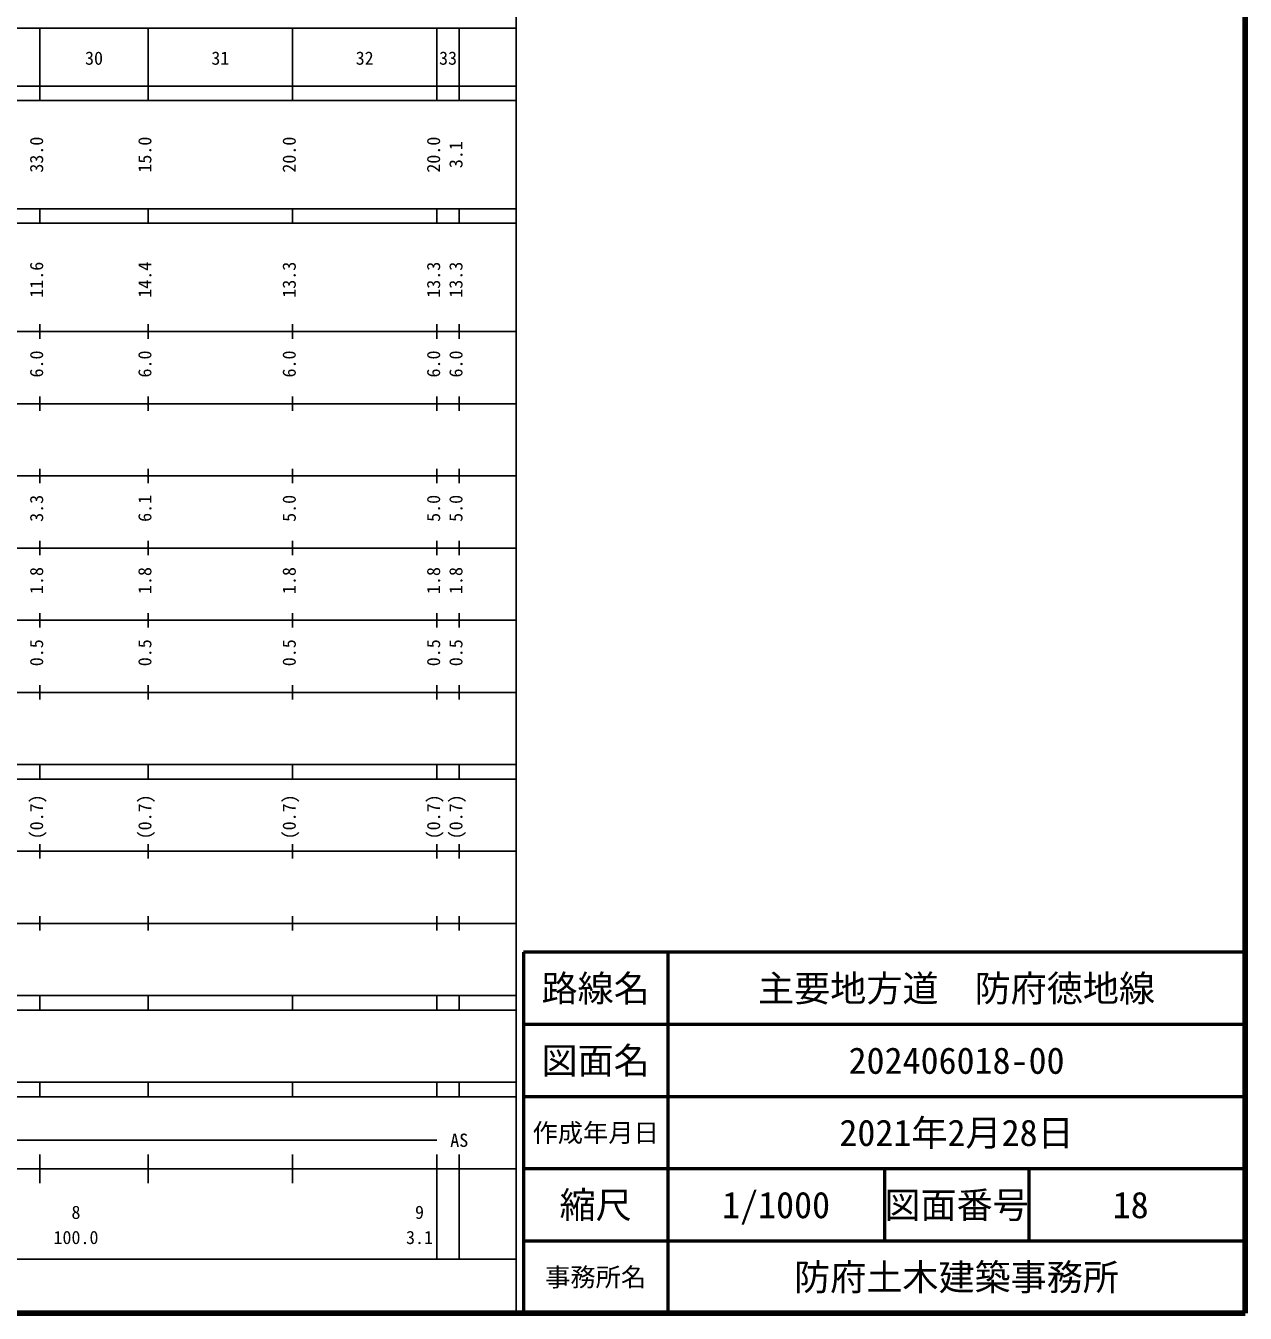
# Model space of a CAD drawing. Units: millimetres on the paper, enlarged 1000 times. Extents: x 40000 to 423008634, y 20000 to 333183309.
# Drawn here: x 511042 to 680000, y 20000 to 198357 of the extents above; entities that cross this region are included whole.
import ezdxf
from ezdxf.enums import TextEntityAlignment as Align

# ---------------------------------------------------------------- set-up
doc = ezdxf.new("R2010")
doc.units = ezdxf.units.MM
doc.header["$LTSCALE"] = 1000
for name, color, linetype, lineweight in [('M-TTL', 2, 'Continuous', 140), ('M-TTL-BAND', 7, 'Continuous', 25), ('M-TTL-FRAM', 2, 'Continuous', 50), ('M-TTL-LINE', 7, 'Continuous', 50), ('M-TTL-TXT', 7, 'Continuous', 13)]:
    doc.layers.add(name, color=color, linetype=linetype, lineweight=lineweight)
doc.styles.add('ＭＳ ゴシック', font='')
doc.styles.get('ＭＳ ゴシック').set_extended_font_data('MS Gothic')

msp = doc.modelspace()

# ---------------------------------------------------------------- linework, layer by layer
at = {"layer": 'M-TTL'}
for p, q in [((680000, 20000), (680000, 380000)), ((40000, 20000), (680000, 20000))]:
    msp.add_line(p, q, dxfattribs=at)
at = {"layer": 'M-TTL-BAND'}
for p, q in [((579000, 20000), (579000, 370000)), ((68000, 198000), (579000, 198000)), ((513000, 188000), (513000, 198000)), ((528000, 188000), (528000, 198000)), ((548000, 188000), (548000, 198000)), ((568000, 188000), (568000, 198000)), ((571100, 188000), (571100, 198000)), ((40000, 190000), (579000, 190000)), ((40000, 188000), (579000, 188000)), ((40000, 173000), (579000, 173000)), ((513000, 171000), (513000, 173000)), ((528000, 171000), (528000, 173000)), ((548000, 171000), (548000, 173000)), ((568000, 171000), (568000, 173000)), ((571100, 171000), (571100, 173000)), ((40000, 171000), (579000, 171000)), ((513000, 155000), (513000, 157000)), ((528000, 155000), (528000, 157000)), ((548000, 155000), (548000, 157000)), ((568000, 155000), (568000, 157000)), ((571100, 155000), (571100, 157000)), ((40000, 156000), (579000, 156000)), ((513000, 145000), (513000, 147000)), ((528000, 145000), (528000, 147000)), ((548000, 145000), (548000, 147000)), ((568000, 145000), (568000, 147000)), ((571100, 145000), (571100, 147000)), ((46000, 146000), (579000, 146000)), ((52000, 136000), (579000, 136000)), ((513000, 135000), (513000, 137000)), ((528000, 135000), (528000, 137000)), ((548000, 135000), (548000, 137000)), ((568000, 135000), (568000, 137000)), ((571100, 135000), (571100, 137000)), ((513000, 125000), (513000, 127000)), ((528000, 125000), (528000, 127000)), ((548000, 125000), (548000, 127000)), ((568000, 125000), (568000, 127000)), ((571100, 125000), (571100, 127000)), ((46000, 126000), (579000, 126000)), ((52000, 116000), (579000, 116000)), ((513000, 115000), (513000, 117000)), ((528000, 115000), (528000, 117000)), ((548000, 115000), (548000, 117000)), ((568000, 115000), (568000, 117000)), ((571100, 115000), (571100, 117000)), ((46000, 106000), (579000, 106000)), ((513000, 105000), (513000, 107000)), ((528000, 105000), (528000, 107000)), ((548000, 105000), (548000, 107000)), ((568000, 105000), (568000, 107000)), ((571100, 105000), (571100, 107000)), ((40000, 96000), (579000, 96000)), ((513000, 94000), (513000, 96000)), ((528000, 94000), (528000, 96000)), ((548000, 94000), (548000, 96000)), ((568000, 94000), (568000, 96000)), ((571100, 94000), (571100, 96000)), ((40000, 94000), (579000, 94000)), ((49000, 84000), (579000, 84000)), ((513000, 83000), (513000, 85000)), ((528000, 83000), (528000, 85000)), ((548000, 83000), (548000, 85000)), ((568000, 83000), (568000, 85000)), ((571100, 83000), (571100, 85000)), ((513000, 73000), (513000, 75000)), ((528000, 73000), (528000, 75000)), ((548000, 73000), (548000, 75000)), ((568000, 73000), (568000, 75000)), ((571100, 73000), (571100, 75000)), ((40000, 74000), (579000, 74000)), ((40000, 64000), (579000, 64000)), ((513000, 62000), (513000, 64000)), ((528000, 62000), (528000, 64000)), ((548000, 62000), (548000, 64000)), ((568000, 62000), (568000, 64000)), ((571100, 62000), (571100, 64000)), ((40000, 62000), (579000, 62000)), ((40000, 52000), (579000, 52000)), ((513000, 50000), (513000, 52000)), ((528000, 50000), (528000, 52000)), ((548000, 50000), (548000, 52000)), ((568000, 50000), (568000, 52000)), ((571100, 50000), (571100, 52000)), ((40000, 50000), (579000, 50000)), ((71000, 44000), (568000, 44000)), ((513000, 38000), (513000, 42000)), ((528000, 38000), (528000, 42000)), ((548000, 38000), (548000, 42000)), ((568000, 27500), (568000, 42000)), ((571100, 27500), (571100, 42000)), ((40000, 40000), (579000, 40000)), ((68000, 27500), (579000, 27500))]:
    msp.add_line(p, q, dxfattribs=at)
at = {"layer": 'M-TTL-FRAM'}
for p, q in [((680000, 70000), (580000, 70000)), ((580000, 70000), (580000, 20000))]:
    msp.add_line(p, q, dxfattribs=at)
at = {"layer": 'M-TTL-LINE'}
for p, q in [((600000, 70000), (600000, 20000)), ((680000, 60000), (580000, 60000)), ((680000, 50000), (580000, 50000)), ((680000, 40000), (580000, 40000)), ((630000, 40000), (630000, 30000)), ((650000, 40000), (650000, 30000)), ((680000, 30000), (580000, 30000))]:
    msp.add_line(p, q, dxfattribs=at)

# ---------------------------------------------------------------- texts
at = {"layer": 'M-TTL-BAND', "style": 'ＭＳ ゴシック'}
for s, p in [('30', (520500, 192405)), ('31', (538000, 192405)), ('32', (558000, 192405)), ('33', (569550, 192405)), ('AS', (571100, 42500)), ('8', (518000, 32523)), ('9', (565596, 32523)), ('100.0', (518000, 29033)), ('3.1', (565596, 29033))]:
    msp.add_text(s, height=1833, dxfattribs=at).set_placement(p, align=Align.BOTTOM_CENTER)
for s, p in [('33.0', (514000, 180500)), ('15.0', (529000, 180500)), ('20.0', (549000, 180500)), ('20.0', (569000, 180500)), ('3.1', (572100, 180500)), ('11.6', (514000, 163174)), ('14.4', (529000, 163174)), ('13.3', (549000, 163174)), ('13.3', (569000, 163174)), ('13.3', (572100, 163174)), ('6.0', (514000, 151500)), ('6.0', (529000, 151500)), ('6.0', (549000, 151500)), ('6.0', (569000, 151500)), ('6.0', (572100, 151500)), ('3.3', (514000, 131500)), ('6.1', (529000, 131500)), ('5.0', (549000, 131500)), ('5.0', (569000, 131500)), ('5.0', (572100, 131500)), ('1.8', (514000, 121500)), ('1.8', (529000, 121500)), ('1.8', (549000, 121500)), ('1.8', (569000, 121500)), ('1.8', (572100, 121500)), ('0.5', (514000, 111500)), ('0.5', (529000, 111500)), ('0.5', (549000, 111500)), ('0.5', (569000, 111500)), ('0.5', (572100, 111500)), ('(0.7)', (514000, 88764)), ('(0.7)', (529000, 88764)), ('(0.7)', (549000, 88764)), ('(0.7)', (569000, 88764)), ('(0.7)', (572100, 88764))]:
    msp.add_text(s, height=1833, rotation=90, dxfattribs=at).set_placement(p, align=Align.BOTTOM_CENTER)
at = {"layer": 'M-TTL-TXT', "style": 'ＭＳ ゴシック'}
for s, height, p in [('路線名', 3666, (590000, 65000)), ('主要地方道\u3000防府徳地線', 3666, (640000, 65000)), ('図面名', 3666, (590000, 55000)), ('202406018-00', 3666, (640000, 55000)), ('作成年月日', 2566, (590000, 45000)), ('2021年2月28日', 3666, (640000, 45000)), ('縮尺', 3666, (590000, 35000)), ('1/1000', 3666, (615000, 35000)), ('図面番号', 3666, (640000, 35000)), ('18', 3666, (664125, 35000)), ('防府土木建築事務所', 3666, (640000, 25000)), ('事務所名', 2566, (590000, 25000))]:
    msp.add_text(s, height=height, dxfattribs=at).set_placement(p, align=Align.MIDDLE_CENTER)

doc.saveas('drawing.dxf')
